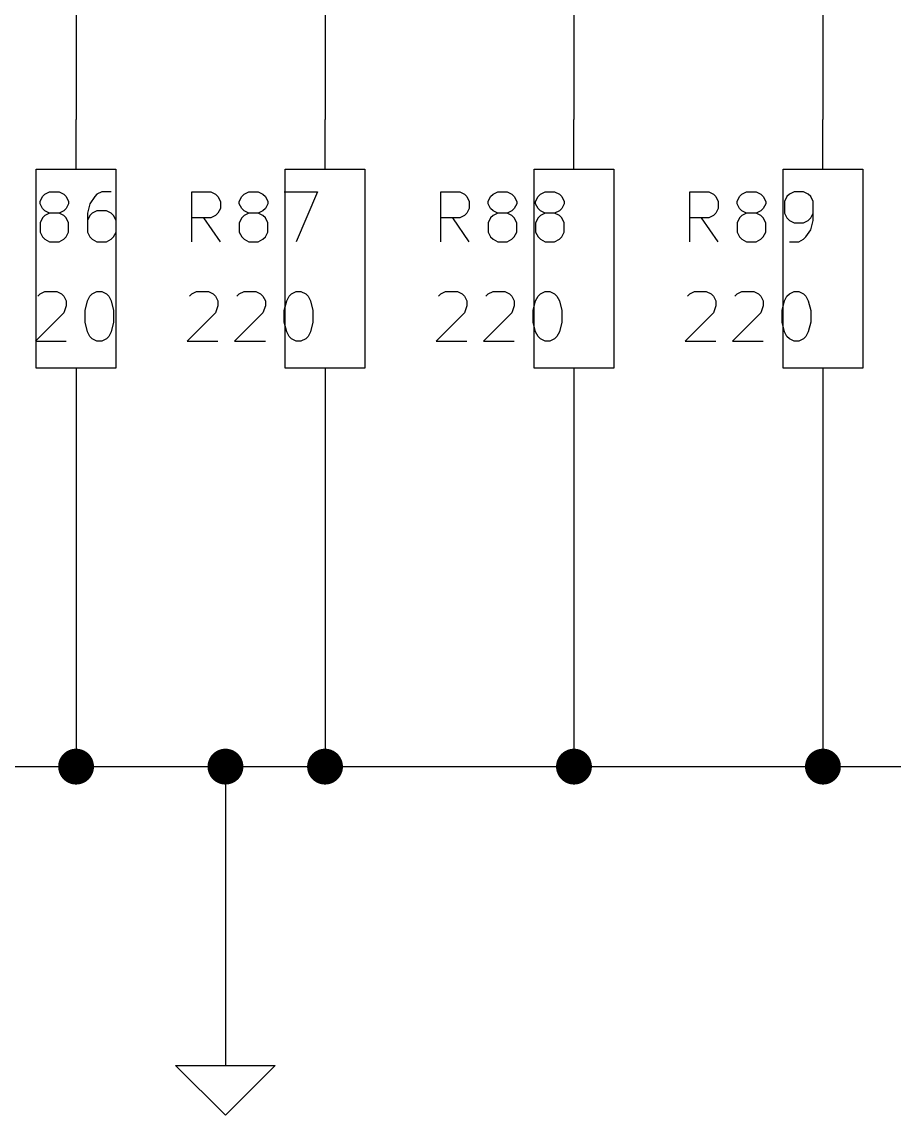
# Model space of a CAD drawing. Extents: x 0.4 to 16.1, y -11.3 to -0.4.
# Drawn here: x 9.996 to 10.871, y -8.45 to -7.352 of the extents above; entities that cross this region are included whole.
import ezdxf

# ---------------------------------------------------------------- set-up
doc = ezdxf.new("R2010")
doc.units = 0
doc.header["$MEASUREMENT"] = 0
for name, color, linetype in [('CYAN2', 4, 'CONTINUOUS'), ('GREEN3', 91, 'CONTINUOUS'), ('RED2', 1, 'CONTINUOUS')]:
    doc.layers.add(name, color=color, linetype=linetype)

msp = doc.modelspace()

# ---------------------------------------------------------------- linework, layer by layer
at = {"layer": 'CYAN2', "linetype": 'CONTINUOUS'}
for p, q in [((10.0139, -7.5323), (10.0163, -7.5276)), ((10.0139, -7.5323), (10.0163, -7.5276)), ((10.0163, -7.5276), (10.0187, -7.5252)), ((10.0163, -7.5276), (10.0187, -7.5252)), ((10.0187, -7.5252), (10.0234, -7.5228)), ((10.0187, -7.5252), (10.0234, -7.5228)), ((10.0234, -7.5228), (10.0329, -7.5228)), ((10.0234, -7.5228), (10.0329, -7.5228)), ((10.0329, -7.5228), (10.0377, -7.5252)), ((10.0329, -7.5228), (10.0377, -7.5252)), ((10.0377, -7.5252), (10.0401, -7.5276)), ((10.0377, -7.5252), (10.0401, -7.5276)), ((10.0401, -7.5276), (10.0425, -7.5323)), ((10.0401, -7.5276), (10.0425, -7.5323)), ((10.0687, -7.5276), (10.0639, -7.5347)), ((10.0687, -7.5276), (10.0639, -7.5347)), ((10.071, -7.5252), (10.0687, -7.5276)), ((10.071, -7.5252), (10.0687, -7.5276)), ((10.0758, -7.5228), (10.071, -7.5252)), ((10.0758, -7.5228), (10.071, -7.5252)), ((10.0853, -7.5228), (10.0758, -7.5228)), ((10.0853, -7.5228), (10.0758, -7.5228)), ((10.1663, -7.5728), (10.1663, -7.5228)), ((10.1663, -7.5228), (10.1853, -7.5228)), ((10.1663, -7.5728), (10.1663, -7.5228)), ((10.1663, -7.5228), (10.1853, -7.5228)), ((10.1853, -7.5228), (10.1901, -7.5252)), ((10.1853, -7.5228), (10.1901, -7.5252)), ((10.1901, -7.5252), (10.1925, -7.5276)), ((10.1901, -7.5252), (10.1925, -7.5276)), ((10.1925, -7.5276), (10.1949, -7.5323)), ((10.1925, -7.5276), (10.1949, -7.5323)), ((10.2139, -7.5323), (10.2163, -7.5276)), ((10.2139, -7.5323), (10.2163, -7.5276)), ((10.2163, -7.5276), (10.2187, -7.5252)), ((10.2163, -7.5276), (10.2187, -7.5252)), ((10.2187, -7.5252), (10.2234, -7.5228)), ((10.2187, -7.5252), (10.2234, -7.5228)), ((10.2234, -7.5228), (10.2329, -7.5228)), ((10.2234, -7.5228), (10.2329, -7.5228)), ((10.2329, -7.5228), (10.2377, -7.5252)), ((10.2329, -7.5228), (10.2377, -7.5252)), ((10.2377, -7.5252), (10.2401, -7.5276)), ((10.2377, -7.5252), (10.2401, -7.5276)), ((10.2401, -7.5276), (10.2425, -7.5323)), ((10.2401, -7.5276), (10.2425, -7.5323)), ((10.2591, -7.5228), (10.2925, -7.5228)), ((10.2591, -7.5228), (10.2925, -7.5228)), ((10.2925, -7.5228), (10.271, -7.5728)), ((10.2925, -7.5228), (10.271, -7.5728)), ((10.4163, -7.5728), (10.4163, -7.5228)), ((10.4163, -7.5228), (10.4353, -7.5228)), ((10.4163, -7.5728), (10.4163, -7.5228)), ((10.4163, -7.5228), (10.4353, -7.5228)), ((10.4353, -7.5228), (10.4401, -7.5252)), ((10.4353, -7.5228), (10.4401, -7.5252)), ((10.4401, -7.5252), (10.4425, -7.5276)), ((10.4401, -7.5252), (10.4425, -7.5276)), ((10.4425, -7.5276), (10.4449, -7.5323)), ((10.4425, -7.5276), (10.4449, -7.5323)), ((10.4639, -7.5323), (10.4663, -7.5276)), ((10.4639, -7.5323), (10.4663, -7.5276)), ((10.4663, -7.5276), (10.4687, -7.5252)), ((10.4663, -7.5276), (10.4687, -7.5252)), ((10.4687, -7.5252), (10.4734, -7.5228)), ((10.4687, -7.5252), (10.4734, -7.5228)), ((10.4734, -7.5228), (10.4829, -7.5228)), ((10.4734, -7.5228), (10.4829, -7.5228)), ((10.4829, -7.5228), (10.4877, -7.5252)), ((10.4829, -7.5228), (10.4877, -7.5252)), ((10.4877, -7.5252), (10.4901, -7.5276)), ((10.4877, -7.5252), (10.4901, -7.5276)), ((10.4901, -7.5276), (10.4925, -7.5323)), ((10.4901, -7.5276), (10.4925, -7.5323)), ((10.5115, -7.5323), (10.5139, -7.5276)), ((10.5115, -7.5323), (10.5139, -7.5276)), ((10.5139, -7.5276), (10.5163, -7.5252)), ((10.5139, -7.5276), (10.5163, -7.5252)), ((10.5163, -7.5252), (10.521, -7.5228)), ((10.5163, -7.5252), (10.521, -7.5228)), ((10.521, -7.5228), (10.5306, -7.5228)), ((10.521, -7.5228), (10.5306, -7.5228)), ((10.5306, -7.5228), (10.5353, -7.5252)), ((10.5306, -7.5228), (10.5353, -7.5252)), ((10.5353, -7.5252), (10.5377, -7.5276)), ((10.5353, -7.5252), (10.5377, -7.5276)), ((10.5377, -7.5276), (10.5401, -7.5323)), ((10.5377, -7.5276), (10.5401, -7.5323)), ((10.6663, -7.5728), (10.6663, -7.5228)), ((10.6663, -7.5228), (10.6853, -7.5228)), ((10.6663, -7.5728), (10.6663, -7.5228)), ((10.6663, -7.5228), (10.6853, -7.5228)), ((10.6853, -7.5228), (10.6901, -7.5252)), ((10.6853, -7.5228), (10.6901, -7.5252)), ((10.6901, -7.5252), (10.6925, -7.5276)), ((10.6901, -7.5252), (10.6925, -7.5276)), ((10.6925, -7.5276), (10.6949, -7.5323)), ((10.6925, -7.5276), (10.6949, -7.5323)), ((10.7139, -7.5323), (10.7163, -7.5276)), ((10.7139, -7.5323), (10.7163, -7.5276)), ((10.7163, -7.5276), (10.7187, -7.5252)), ((10.7163, -7.5276), (10.7187, -7.5252)), ((10.7187, -7.5252), (10.7234, -7.5228)), ((10.7187, -7.5252), (10.7234, -7.5228)), ((10.7234, -7.5228), (10.7329, -7.5228)), ((10.7234, -7.5228), (10.7329, -7.5228)), ((10.7329, -7.5228), (10.7377, -7.5252)), ((10.7329, -7.5228), (10.7377, -7.5252)), ((10.7377, -7.5252), (10.7401, -7.5276)), ((10.7377, -7.5252), (10.7401, -7.5276)), ((10.7401, -7.5276), (10.7425, -7.5323)), ((10.7401, -7.5276), (10.7425, -7.5323)), ((10.7639, -7.5276), (10.7615, -7.5323)), ((10.7639, -7.5276), (10.7615, -7.5323)), ((10.7663, -7.5252), (10.7639, -7.5276)), ((10.7663, -7.5252), (10.7639, -7.5276)), ((10.771, -7.5228), (10.7663, -7.5252)), ((10.771, -7.5228), (10.7663, -7.5252)), ((10.7806, -7.5228), (10.771, -7.5228)), ((10.7806, -7.5228), (10.771, -7.5228)), ((10.7853, -7.5252), (10.7806, -7.5228)), ((10.7853, -7.5252), (10.7806, -7.5228)), ((10.7877, -7.5276), (10.7853, -7.5252)), ((10.7877, -7.5276), (10.7853, -7.5252)), ((10.7901, -7.5323), (10.7877, -7.5276)), ((10.7901, -7.5323), (10.7877, -7.5276)), ((10.0139, -7.5347), (10.0139, -7.5323)), ((10.0139, -7.5347), (10.0139, -7.5323)), ((10.0163, -7.5395), (10.0139, -7.5347)), ((10.0163, -7.5395), (10.0139, -7.5347)), ((10.0187, -7.5418), (10.0163, -7.5395)), ((10.0187, -7.5418), (10.0163, -7.5395)), ((10.0234, -7.5442), (10.0187, -7.5418)), ((10.0234, -7.5442), (10.0187, -7.5418)), ((10.0377, -7.5418), (10.0329, -7.5442)), ((10.0377, -7.5418), (10.0329, -7.5442)), ((10.0401, -7.5395), (10.0377, -7.5418)), ((10.0401, -7.5395), (10.0377, -7.5418)), ((10.0425, -7.5347), (10.0401, -7.5395)), ((10.0425, -7.5347), (10.0401, -7.5395)), ((10.0425, -7.5323), (10.0425, -7.5347)), ((10.0425, -7.5323), (10.0425, -7.5347)), ((10.0639, -7.5347), (10.0615, -7.5442)), ((10.0639, -7.5347), (10.0615, -7.5442)), ((10.071, -7.5418), (10.0663, -7.5442)), ((10.071, -7.5418), (10.0663, -7.5442)), ((10.0806, -7.5418), (10.071, -7.5418)), ((10.0806, -7.5418), (10.071, -7.5418)), ((10.0853, -7.5442), (10.0806, -7.5418)), ((10.0853, -7.5442), (10.0806, -7.5418)), ((10.1949, -7.5395), (10.1925, -7.5442)), ((10.1949, -7.5395), (10.1925, -7.5442)), ((10.1949, -7.5323), (10.1949, -7.5395)), ((10.1949, -7.5323), (10.1949, -7.5395)), ((10.2139, -7.5347), (10.2139, -7.5323)), ((10.2139, -7.5347), (10.2139, -7.5323)), ((10.2163, -7.5395), (10.2139, -7.5347)), ((10.2163, -7.5395), (10.2139, -7.5347)), ((10.2187, -7.5418), (10.2163, -7.5395)), ((10.2187, -7.5418), (10.2163, -7.5395)), ((10.2234, -7.5442), (10.2187, -7.5418)), ((10.2234, -7.5442), (10.2187, -7.5418)), ((10.2377, -7.5418), (10.2329, -7.5442)), ((10.2377, -7.5418), (10.2329, -7.5442)), ((10.2401, -7.5395), (10.2377, -7.5418)), ((10.2401, -7.5395), (10.2377, -7.5418)), ((10.2425, -7.5347), (10.2401, -7.5395)), ((10.2425, -7.5347), (10.2401, -7.5395)), ((10.2425, -7.5323), (10.2425, -7.5347)), ((10.2425, -7.5323), (10.2425, -7.5347)), ((10.4449, -7.5395), (10.4425, -7.5442)), ((10.4449, -7.5395), (10.4425, -7.5442)), ((10.4449, -7.5323), (10.4449, -7.5395)), ((10.4449, -7.5323), (10.4449, -7.5395)), ((10.4639, -7.5347), (10.4639, -7.5323)), ((10.4639, -7.5347), (10.4639, -7.5323)), ((10.4663, -7.5395), (10.4639, -7.5347)), ((10.4663, -7.5395), (10.4639, -7.5347)), ((10.4687, -7.5418), (10.4663, -7.5395)), ((10.4687, -7.5418), (10.4663, -7.5395)), ((10.4734, -7.5442), (10.4687, -7.5418)), ((10.4734, -7.5442), (10.4687, -7.5418)), ((10.4877, -7.5418), (10.4829, -7.5442)), ((10.4877, -7.5418), (10.4829, -7.5442)), ((10.4901, -7.5395), (10.4877, -7.5418)), ((10.4901, -7.5395), (10.4877, -7.5418)), ((10.4925, -7.5347), (10.4901, -7.5395)), ((10.4925, -7.5347), (10.4901, -7.5395)), ((10.4925, -7.5323), (10.4925, -7.5347)), ((10.4925, -7.5323), (10.4925, -7.5347)), ((10.5115, -7.5347), (10.5115, -7.5323)), ((10.5115, -7.5347), (10.5115, -7.5323)), ((10.5139, -7.5395), (10.5115, -7.5347)), ((10.5139, -7.5395), (10.5115, -7.5347)), ((10.5163, -7.5418), (10.5139, -7.5395)), ((10.5163, -7.5418), (10.5139, -7.5395)), ((10.521, -7.5442), (10.5163, -7.5418)), ((10.521, -7.5442), (10.5163, -7.5418)), ((10.5353, -7.5418), (10.5306, -7.5442)), ((10.5353, -7.5418), (10.5306, -7.5442)), ((10.5377, -7.5395), (10.5353, -7.5418)), ((10.5377, -7.5395), (10.5353, -7.5418)), ((10.5401, -7.5347), (10.5377, -7.5395)), ((10.5401, -7.5347), (10.5377, -7.5395)), ((10.5401, -7.5323), (10.5401, -7.5347)), ((10.5401, -7.5323), (10.5401, -7.5347)), ((10.6949, -7.5395), (10.6925, -7.5442)), ((10.6949, -7.5395), (10.6925, -7.5442)), ((10.6949, -7.5323), (10.6949, -7.5395)), ((10.6949, -7.5323), (10.6949, -7.5395)), ((10.7139, -7.5347), (10.7139, -7.5323)), ((10.7139, -7.5347), (10.7139, -7.5323)), ((10.7163, -7.5395), (10.7139, -7.5347)), ((10.7163, -7.5395), (10.7139, -7.5347)), ((10.7187, -7.5418), (10.7163, -7.5395)), ((10.7187, -7.5418), (10.7163, -7.5395)), ((10.7234, -7.5442), (10.7187, -7.5418)), ((10.7234, -7.5442), (10.7187, -7.5418)), ((10.7377, -7.5418), (10.7329, -7.5442)), ((10.7377, -7.5418), (10.7329, -7.5442)), ((10.7401, -7.5395), (10.7377, -7.5418)), ((10.7401, -7.5395), (10.7377, -7.5418)), ((10.7425, -7.5347), (10.7401, -7.5395)), ((10.7425, -7.5347), (10.7401, -7.5395)), ((10.7425, -7.5323), (10.7425, -7.5347)), ((10.7425, -7.5323), (10.7425, -7.5347)), ((10.7615, -7.5323), (10.7615, -7.5442)), ((10.7615, -7.5323), (10.7615, -7.5442)), ((10.7901, -7.5514), (10.7901, -7.5323)), ((10.7901, -7.5514), (10.7901, -7.5323)), ((10.0163, -7.549), (10.0139, -7.5538)), ((10.0163, -7.549), (10.0139, -7.5538)), ((10.0139, -7.5538), (10.0139, -7.5633)), ((10.0139, -7.5538), (10.0139, -7.5633)), ((10.0187, -7.5466), (10.0163, -7.549)), ((10.0187, -7.5466), (10.0163, -7.549)), ((10.0234, -7.5442), (10.0187, -7.5466)), ((10.0234, -7.5442), (10.0187, -7.5466)), ((10.0329, -7.5442), (10.0234, -7.5442)), ((10.0329, -7.5442), (10.0234, -7.5442)), ((10.0377, -7.5466), (10.0329, -7.5442)), ((10.0377, -7.5466), (10.0329, -7.5442)), ((10.0401, -7.549), (10.0377, -7.5466)), ((10.0401, -7.549), (10.0377, -7.5466)), ((10.0425, -7.5538), (10.0401, -7.549)), ((10.0425, -7.5538), (10.0401, -7.549)), ((10.0425, -7.5633), (10.0425, -7.5538)), ((10.0425, -7.5633), (10.0425, -7.5538)), ((10.0615, -7.5442), (10.0615, -7.5633)), ((10.0615, -7.5442), (10.0615, -7.5633)), ((10.0639, -7.5466), (10.0615, -7.5514)), ((10.0639, -7.5466), (10.0615, -7.5514)), ((10.0663, -7.5442), (10.0639, -7.5466)), ((10.0663, -7.5442), (10.0639, -7.5466)), ((10.0877, -7.5466), (10.0853, -7.5442)), ((10.0877, -7.5466), (10.0853, -7.5442)), ((10.0901, -7.5514), (10.0877, -7.5466)), ((10.0901, -7.5514), (10.0877, -7.5466)), ((10.0901, -7.5633), (10.0901, -7.5514)), ((10.0901, -7.5633), (10.0901, -7.5514)), ((10.1853, -7.549), (10.1663, -7.549)), ((10.1853, -7.549), (10.1663, -7.549)), ((10.1949, -7.5728), (10.1782, -7.549)), ((10.1949, -7.5728), (10.1782, -7.549)), ((10.1901, -7.5466), (10.1853, -7.549)), ((10.1901, -7.5466), (10.1853, -7.549)), ((10.1925, -7.5442), (10.1901, -7.5466)), ((10.1925, -7.5442), (10.1901, -7.5466)), ((10.2163, -7.549), (10.2139, -7.5538)), ((10.2163, -7.549), (10.2139, -7.5538)), ((10.2139, -7.5538), (10.2139, -7.5633)), ((10.2139, -7.5538), (10.2139, -7.5633)), ((10.2187, -7.5466), (10.2163, -7.549)), ((10.2187, -7.5466), (10.2163, -7.549)), ((10.2234, -7.5442), (10.2187, -7.5466)), ((10.2234, -7.5442), (10.2187, -7.5466)), ((10.2329, -7.5442), (10.2234, -7.5442)), ((10.2329, -7.5442), (10.2234, -7.5442)), ((10.2377, -7.5466), (10.2329, -7.5442)), ((10.2377, -7.5466), (10.2329, -7.5442)), ((10.2401, -7.549), (10.2377, -7.5466)), ((10.2401, -7.549), (10.2377, -7.5466)), ((10.2425, -7.5538), (10.2401, -7.549)), ((10.2425, -7.5538), (10.2401, -7.549)), ((10.2425, -7.5633), (10.2425, -7.5538)), ((10.2425, -7.5633), (10.2425, -7.5538)), ((10.4353, -7.549), (10.4163, -7.549)), ((10.4353, -7.549), (10.4163, -7.549)), ((10.4449, -7.5728), (10.4282, -7.549)), ((10.4449, -7.5728), (10.4282, -7.549)), ((10.4401, -7.5466), (10.4353, -7.549)), ((10.4401, -7.5466), (10.4353, -7.549)), ((10.4425, -7.5442), (10.4401, -7.5466)), ((10.4425, -7.5442), (10.4401, -7.5466)), ((10.4663, -7.549), (10.4639, -7.5538)), ((10.4663, -7.549), (10.4639, -7.5538)), ((10.4639, -7.5538), (10.4639, -7.5633)), ((10.4639, -7.5538), (10.4639, -7.5633)), ((10.4687, -7.5466), (10.4663, -7.549)), ((10.4687, -7.5466), (10.4663, -7.549)), ((10.4734, -7.5442), (10.4687, -7.5466)), ((10.4734, -7.5442), (10.4687, -7.5466)), ((10.4829, -7.5442), (10.4734, -7.5442)), ((10.4829, -7.5442), (10.4734, -7.5442)), ((10.4877, -7.5466), (10.4829, -7.5442)), ((10.4877, -7.5466), (10.4829, -7.5442)), ((10.4901, -7.549), (10.4877, -7.5466)), ((10.4901, -7.549), (10.4877, -7.5466)), ((10.4925, -7.5538), (10.4901, -7.549)), ((10.4925, -7.5538), (10.4901, -7.549)), ((10.4925, -7.5633), (10.4925, -7.5538)), ((10.4925, -7.5633), (10.4925, -7.5538)), ((10.5139, -7.549), (10.5115, -7.5538)), ((10.5139, -7.549), (10.5115, -7.5538)), ((10.5115, -7.5538), (10.5115, -7.5633)), ((10.5115, -7.5538), (10.5115, -7.5633)), ((10.5163, -7.5466), (10.5139, -7.549)), ((10.5163, -7.5466), (10.5139, -7.549)), ((10.521, -7.5442), (10.5163, -7.5466)), ((10.521, -7.5442), (10.5163, -7.5466)), ((10.5306, -7.5442), (10.521, -7.5442)), ((10.5306, -7.5442), (10.521, -7.5442)), ((10.5353, -7.5466), (10.5306, -7.5442)), ((10.5353, -7.5466), (10.5306, -7.5442)), ((10.5377, -7.549), (10.5353, -7.5466)), ((10.5377, -7.549), (10.5353, -7.5466)), ((10.5401, -7.5538), (10.5377, -7.549)), ((10.5401, -7.5538), (10.5377, -7.549)), ((10.5401, -7.5633), (10.5401, -7.5538)), ((10.5401, -7.5633), (10.5401, -7.5538)), ((10.6853, -7.549), (10.6663, -7.549)), ((10.6853, -7.549), (10.6663, -7.549)), ((10.6949, -7.5728), (10.6782, -7.549)), ((10.6949, -7.5728), (10.6782, -7.549)), ((10.6901, -7.5466), (10.6853, -7.549)), ((10.6901, -7.5466), (10.6853, -7.549)), ((10.6925, -7.5442), (10.6901, -7.5466)), ((10.6925, -7.5442), (10.6901, -7.5466)), ((10.7163, -7.549), (10.7139, -7.5538)), ((10.7163, -7.549), (10.7139, -7.5538)), ((10.7139, -7.5538), (10.7139, -7.5633)), ((10.7139, -7.5538), (10.7139, -7.5633)), ((10.7187, -7.5466), (10.7163, -7.549)), ((10.7187, -7.5466), (10.7163, -7.549)), ((10.7234, -7.5442), (10.7187, -7.5466)), ((10.7234, -7.5442), (10.7187, -7.5466)), ((10.7329, -7.5442), (10.7234, -7.5442)), ((10.7329, -7.5442), (10.7234, -7.5442)), ((10.7377, -7.5466), (10.7329, -7.5442)), ((10.7377, -7.5466), (10.7329, -7.5442)), ((10.7401, -7.549), (10.7377, -7.5466)), ((10.7401, -7.549), (10.7377, -7.5466)), ((10.7425, -7.5538), (10.7401, -7.549)), ((10.7425, -7.5538), (10.7401, -7.549)), ((10.7425, -7.5633), (10.7425, -7.5538)), ((10.7425, -7.5633), (10.7425, -7.5538)), ((10.7615, -7.5442), (10.7639, -7.549)), ((10.7615, -7.5442), (10.7639, -7.549)), ((10.7639, -7.549), (10.7663, -7.5514)), ((10.7639, -7.549), (10.7663, -7.5514)), ((10.7663, -7.5514), (10.771, -7.5538)), ((10.7663, -7.5514), (10.771, -7.5538)), ((10.771, -7.5538), (10.7806, -7.5538)), ((10.771, -7.5538), (10.7806, -7.5538)), ((10.7806, -7.5538), (10.7853, -7.5514)), ((10.7806, -7.5538), (10.7853, -7.5514)), ((10.7853, -7.5514), (10.7877, -7.549)), ((10.7853, -7.5514), (10.7877, -7.549)), ((10.7877, -7.549), (10.7901, -7.5442)), ((10.7877, -7.549), (10.7901, -7.5442)), ((10.7877, -7.5609), (10.7901, -7.5514)), ((10.7877, -7.5609), (10.7901, -7.5514)), ((10.0139, -7.5633), (10.0163, -7.568)), ((10.0139, -7.5633), (10.0163, -7.568)), ((10.0401, -7.568), (10.0425, -7.5633)), ((10.0401, -7.568), (10.0425, -7.5633)), ((10.0615, -7.5633), (10.0639, -7.568)), ((10.0615, -7.5633), (10.0639, -7.568)), ((10.0877, -7.568), (10.0901, -7.5633)), ((10.0877, -7.568), (10.0901, -7.5633)), ((10.2139, -7.5633), (10.2163, -7.568)), ((10.2139, -7.5633), (10.2163, -7.568)), ((10.2401, -7.568), (10.2425, -7.5633)), ((10.2401, -7.568), (10.2425, -7.5633)), ((10.4639, -7.5633), (10.4663, -7.568)), ((10.4639, -7.5633), (10.4663, -7.568)), ((10.4901, -7.568), (10.4925, -7.5633)), ((10.4901, -7.568), (10.4925, -7.5633)), ((10.5115, -7.5633), (10.5139, -7.568)), ((10.5115, -7.5633), (10.5139, -7.568)), ((10.5377, -7.568), (10.5401, -7.5633)), ((10.5377, -7.568), (10.5401, -7.5633)), ((10.7139, -7.5633), (10.7163, -7.568)), ((10.7139, -7.5633), (10.7163, -7.568)), ((10.7401, -7.568), (10.7425, -7.5633)), ((10.7401, -7.568), (10.7425, -7.5633)), ((10.7829, -7.568), (10.7877, -7.5609)), ((10.7829, -7.568), (10.7877, -7.5609)), ((10.0163, -7.568), (10.0187, -7.5704)), ((10.0163, -7.568), (10.0187, -7.5704)), ((10.0187, -7.5704), (10.0234, -7.5728)), ((10.0187, -7.5704), (10.0234, -7.5728)), ((10.0234, -7.5728), (10.0329, -7.5728)), ((10.0234, -7.5728), (10.0329, -7.5728)), ((10.0329, -7.5728), (10.0377, -7.5704)), ((10.0329, -7.5728), (10.0377, -7.5704)), ((10.0377, -7.5704), (10.0401, -7.568)), ((10.0377, -7.5704), (10.0401, -7.568)), ((10.0639, -7.568), (10.0663, -7.5704)), ((10.0639, -7.568), (10.0663, -7.5704)), ((10.0663, -7.5704), (10.071, -7.5728)), ((10.0663, -7.5704), (10.071, -7.5728)), ((10.071, -7.5728), (10.0806, -7.5728)), ((10.071, -7.5728), (10.0806, -7.5728)), ((10.0806, -7.5728), (10.0853, -7.5704)), ((10.0806, -7.5728), (10.0853, -7.5704)), ((10.0853, -7.5704), (10.0877, -7.568)), ((10.0853, -7.5704), (10.0877, -7.568)), ((10.2163, -7.568), (10.2187, -7.5704)), ((10.2163, -7.568), (10.2187, -7.5704)), ((10.2187, -7.5704), (10.2234, -7.5728)), ((10.2187, -7.5704), (10.2234, -7.5728)), ((10.2234, -7.5728), (10.2329, -7.5728)), ((10.2234, -7.5728), (10.2329, -7.5728)), ((10.2329, -7.5728), (10.2377, -7.5704)), ((10.2329, -7.5728), (10.2377, -7.5704)), ((10.2377, -7.5704), (10.2401, -7.568)), ((10.2377, -7.5704), (10.2401, -7.568)), ((10.4663, -7.568), (10.4687, -7.5704)), ((10.4663, -7.568), (10.4687, -7.5704)), ((10.4687, -7.5704), (10.4734, -7.5728)), ((10.4687, -7.5704), (10.4734, -7.5728)), ((10.4734, -7.5728), (10.4829, -7.5728)), ((10.4734, -7.5728), (10.4829, -7.5728)), ((10.4829, -7.5728), (10.4877, -7.5704)), ((10.4829, -7.5728), (10.4877, -7.5704)), ((10.4877, -7.5704), (10.4901, -7.568)), ((10.4877, -7.5704), (10.4901, -7.568)), ((10.5139, -7.568), (10.5163, -7.5704)), ((10.5139, -7.568), (10.5163, -7.5704)), ((10.5163, -7.5704), (10.521, -7.5728)), ((10.5163, -7.5704), (10.521, -7.5728)), ((10.521, -7.5728), (10.5306, -7.5728)), ((10.521, -7.5728), (10.5306, -7.5728)), ((10.5306, -7.5728), (10.5353, -7.5704)), ((10.5306, -7.5728), (10.5353, -7.5704)), ((10.5353, -7.5704), (10.5377, -7.568)), ((10.5353, -7.5704), (10.5377, -7.568)), ((10.7163, -7.568), (10.7187, -7.5704)), ((10.7163, -7.568), (10.7187, -7.5704)), ((10.7187, -7.5704), (10.7234, -7.5728)), ((10.7187, -7.5704), (10.7234, -7.5728)), ((10.7234, -7.5728), (10.7329, -7.5728)), ((10.7234, -7.5728), (10.7329, -7.5728)), ((10.7329, -7.5728), (10.7377, -7.5704)), ((10.7329, -7.5728), (10.7377, -7.5704)), ((10.7377, -7.5704), (10.7401, -7.568)), ((10.7377, -7.5704), (10.7401, -7.568)), ((10.7663, -7.5728), (10.7758, -7.5728)), ((10.7663, -7.5728), (10.7758, -7.5728)), ((10.7758, -7.5728), (10.7806, -7.5704)), ((10.7758, -7.5728), (10.7806, -7.5704)), ((10.7806, -7.5704), (10.7829, -7.568)), ((10.7806, -7.5704), (10.7829, -7.568)), ((10.0115, -7.6276), (10.0139, -7.6252)), ((10.0115, -7.6276), (10.0139, -7.6252)), ((10.0139, -7.6252), (10.0187, -7.6228)), ((10.0139, -7.6252), (10.0187, -7.6228)), ((10.0187, -7.6228), (10.0306, -7.6228)), ((10.0187, -7.6228), (10.0306, -7.6228)), ((10.0306, -7.6228), (10.0353, -7.6252)), ((10.0306, -7.6228), (10.0353, -7.6252)), ((10.0353, -7.6252), (10.0377, -7.6276)), ((10.0353, -7.6252), (10.0377, -7.6276)), ((10.0377, -7.6276), (10.0401, -7.6323)), ((10.0377, -7.6276), (10.0401, -7.6323)), ((10.0615, -7.6323), (10.0639, -7.6276)), ((10.0615, -7.6323), (10.0639, -7.6276)), ((10.0639, -7.6276), (10.0663, -7.6252)), ((10.0639, -7.6276), (10.0663, -7.6252)), ((10.0663, -7.6252), (10.071, -7.6228)), ((10.0663, -7.6252), (10.071, -7.6228)), ((10.071, -7.6228), (10.0758, -7.6228)), ((10.071, -7.6228), (10.0758, -7.6228)), ((10.0758, -7.6228), (10.0806, -7.6252)), ((10.0758, -7.6228), (10.0806, -7.6252)), ((10.0806, -7.6252), (10.0829, -7.6276)), ((10.0806, -7.6252), (10.0829, -7.6276)), ((10.0829, -7.6276), (10.0853, -7.6323)), ((10.0829, -7.6276), (10.0853, -7.6323)), ((10.1639, -7.6276), (10.1663, -7.6252)), ((10.1639, -7.6276), (10.1663, -7.6252)), ((10.1663, -7.6252), (10.171, -7.6228)), ((10.1663, -7.6252), (10.171, -7.6228)), ((10.171, -7.6228), (10.1829, -7.6228)), ((10.171, -7.6228), (10.1829, -7.6228)), ((10.1829, -7.6228), (10.1877, -7.6252)), ((10.1829, -7.6228), (10.1877, -7.6252)), ((10.1877, -7.6252), (10.1901, -7.6276)), ((10.1877, -7.6252), (10.1901, -7.6276)), ((10.1901, -7.6276), (10.1925, -7.6323)), ((10.1901, -7.6276), (10.1925, -7.6323)), ((10.2115, -7.6276), (10.2139, -7.6252)), ((10.2115, -7.6276), (10.2139, -7.6252)), ((10.2139, -7.6252), (10.2187, -7.6228)), ((10.2139, -7.6252), (10.2187, -7.6228)), ((10.2187, -7.6228), (10.2306, -7.6228)), ((10.2187, -7.6228), (10.2306, -7.6228)), ((10.2306, -7.6228), (10.2353, -7.6252)), ((10.2306, -7.6228), (10.2353, -7.6252)), ((10.2353, -7.6252), (10.2377, -7.6276)), ((10.2353, -7.6252), (10.2377, -7.6276)), ((10.2377, -7.6276), (10.2401, -7.6323)), ((10.2377, -7.6276), (10.2401, -7.6323)), ((10.2615, -7.6323), (10.2639, -7.6276)), ((10.2615, -7.6323), (10.2639, -7.6276)), ((10.2639, -7.6276), (10.2663, -7.6252)), ((10.2639, -7.6276), (10.2663, -7.6252)), ((10.2663, -7.6252), (10.271, -7.6228)), ((10.2663, -7.6252), (10.271, -7.6228)), ((10.271, -7.6228), (10.2758, -7.6228)), ((10.271, -7.6228), (10.2758, -7.6228)), ((10.2758, -7.6228), (10.2806, -7.6252)), ((10.2758, -7.6228), (10.2806, -7.6252)), ((10.2806, -7.6252), (10.2829, -7.6276)), ((10.2806, -7.6252), (10.2829, -7.6276)), ((10.2829, -7.6276), (10.2853, -7.6323)), ((10.2829, -7.6276), (10.2853, -7.6323)), ((10.4139, -7.6276), (10.4163, -7.6252)), ((10.4139, -7.6276), (10.4163, -7.6252)), ((10.4163, -7.6252), (10.421, -7.6228)), ((10.4163, -7.6252), (10.421, -7.6228)), ((10.421, -7.6228), (10.4329, -7.6228)), ((10.421, -7.6228), (10.4329, -7.6228)), ((10.4329, -7.6228), (10.4377, -7.6252)), ((10.4329, -7.6228), (10.4377, -7.6252)), ((10.4377, -7.6252), (10.4401, -7.6276)), ((10.4377, -7.6252), (10.4401, -7.6276)), ((10.4401, -7.6276), (10.4425, -7.6323)), ((10.4401, -7.6276), (10.4425, -7.6323)), ((10.4615, -7.6276), (10.4639, -7.6252)), ((10.4615, -7.6276), (10.4639, -7.6252)), ((10.4639, -7.6252), (10.4687, -7.6228)), ((10.4639, -7.6252), (10.4687, -7.6228)), ((10.4687, -7.6228), (10.4806, -7.6228)), ((10.4687, -7.6228), (10.4806, -7.6228)), ((10.4806, -7.6228), (10.4853, -7.6252)), ((10.4806, -7.6228), (10.4853, -7.6252)), ((10.4853, -7.6252), (10.4877, -7.6276)), ((10.4853, -7.6252), (10.4877, -7.6276)), ((10.4877, -7.6276), (10.4901, -7.6323)), ((10.4877, -7.6276), (10.4901, -7.6323)), ((10.5115, -7.6323), (10.5139, -7.6276)), ((10.5115, -7.6323), (10.5139, -7.6276)), ((10.5139, -7.6276), (10.5163, -7.6252)), ((10.5139, -7.6276), (10.5163, -7.6252)), ((10.5163, -7.6252), (10.521, -7.6228)), ((10.5163, -7.6252), (10.521, -7.6228)), ((10.521, -7.6228), (10.5258, -7.6228)), ((10.521, -7.6228), (10.5258, -7.6228)), ((10.5258, -7.6228), (10.5306, -7.6252)), ((10.5258, -7.6228), (10.5306, -7.6252)), ((10.5306, -7.6252), (10.5329, -7.6276)), ((10.5306, -7.6252), (10.5329, -7.6276)), ((10.5329, -7.6276), (10.5353, -7.6323)), ((10.5329, -7.6276), (10.5353, -7.6323)), ((10.6639, -7.6276), (10.6663, -7.6252)), ((10.6639, -7.6276), (10.6663, -7.6252)), ((10.6663, -7.6252), (10.671, -7.6228)), ((10.6663, -7.6252), (10.671, -7.6228)), ((10.671, -7.6228), (10.6829, -7.6228)), ((10.671, -7.6228), (10.6829, -7.6228)), ((10.6829, -7.6228), (10.6877, -7.6252)), ((10.6829, -7.6228), (10.6877, -7.6252)), ((10.6877, -7.6252), (10.6901, -7.6276)), ((10.6877, -7.6252), (10.6901, -7.6276)), ((10.6901, -7.6276), (10.6925, -7.6323)), ((10.6901, -7.6276), (10.6925, -7.6323)), ((10.7115, -7.6276), (10.7139, -7.6252)), ((10.7115, -7.6276), (10.7139, -7.6252)), ((10.7139, -7.6252), (10.7187, -7.6228)), ((10.7139, -7.6252), (10.7187, -7.6228)), ((10.7187, -7.6228), (10.7306, -7.6228)), ((10.7187, -7.6228), (10.7306, -7.6228)), ((10.7306, -7.6228), (10.7353, -7.6252)), ((10.7306, -7.6228), (10.7353, -7.6252)), ((10.7353, -7.6252), (10.7377, -7.6276)), ((10.7353, -7.6252), (10.7377, -7.6276)), ((10.7377, -7.6276), (10.7401, -7.6323)), ((10.7377, -7.6276), (10.7401, -7.6323)), ((10.7615, -7.6323), (10.7639, -7.6276)), ((10.7615, -7.6323), (10.7639, -7.6276)), ((10.7639, -7.6276), (10.7663, -7.6252)), ((10.7639, -7.6276), (10.7663, -7.6252)), ((10.7663, -7.6252), (10.771, -7.6228)), ((10.7663, -7.6252), (10.771, -7.6228)), ((10.771, -7.6228), (10.7758, -7.6228)), ((10.771, -7.6228), (10.7758, -7.6228)), ((10.7758, -7.6228), (10.7806, -7.6252)), ((10.7758, -7.6228), (10.7806, -7.6252)), ((10.7806, -7.6252), (10.7829, -7.6276)), ((10.7806, -7.6252), (10.7829, -7.6276)), ((10.7829, -7.6276), (10.7853, -7.6323)), ((10.7829, -7.6276), (10.7853, -7.6323)), ((10.0401, -7.6371), (10.0377, -7.6442)), ((10.0401, -7.6371), (10.0377, -7.6442)), ((10.0401, -7.6323), (10.0401, -7.6371)), ((10.0401, -7.6323), (10.0401, -7.6371)), ((10.0591, -7.6418), (10.0615, -7.6323)), ((10.0591, -7.6418), (10.0615, -7.6323)), ((10.0853, -7.6323), (10.0877, -7.6418)), ((10.0853, -7.6323), (10.0877, -7.6418)), ((10.1925, -7.6371), (10.1901, -7.6442)), ((10.1925, -7.6371), (10.1901, -7.6442)), ((10.1925, -7.6323), (10.1925, -7.6371)), ((10.1925, -7.6323), (10.1925, -7.6371)), ((10.2401, -7.6371), (10.2377, -7.6442)), ((10.2401, -7.6371), (10.2377, -7.6442)), ((10.2401, -7.6323), (10.2401, -7.6371)), ((10.2401, -7.6323), (10.2401, -7.6371)), ((10.2591, -7.6418), (10.2615, -7.6323)), ((10.2591, -7.6418), (10.2615, -7.6323)), ((10.2853, -7.6323), (10.2877, -7.6418)), ((10.2853, -7.6323), (10.2877, -7.6418)), ((10.4425, -7.6371), (10.4401, -7.6442)), ((10.4425, -7.6371), (10.4401, -7.6442)), ((10.4425, -7.6323), (10.4425, -7.6371)), ((10.4425, -7.6323), (10.4425, -7.6371)), ((10.4901, -7.6371), (10.4877, -7.6442)), ((10.4901, -7.6371), (10.4877, -7.6442)), ((10.4901, -7.6323), (10.4901, -7.6371)), ((10.4901, -7.6323), (10.4901, -7.6371)), ((10.5091, -7.6418), (10.5115, -7.6323)), ((10.5091, -7.6418), (10.5115, -7.6323)), ((10.5353, -7.6323), (10.5377, -7.6418)), ((10.5353, -7.6323), (10.5377, -7.6418)), ((10.6925, -7.6371), (10.6901, -7.6442)), ((10.6925, -7.6371), (10.6901, -7.6442)), ((10.6925, -7.6323), (10.6925, -7.6371)), ((10.6925, -7.6323), (10.6925, -7.6371)), ((10.7401, -7.6371), (10.7377, -7.6442)), ((10.7401, -7.6371), (10.7377, -7.6442)), ((10.7401, -7.6323), (10.7401, -7.6371)), ((10.7401, -7.6323), (10.7401, -7.6371)), ((10.7591, -7.6418), (10.7615, -7.6323)), ((10.7591, -7.6418), (10.7615, -7.6323)), ((10.7853, -7.6323), (10.7877, -7.6418)), ((10.7853, -7.6323), (10.7877, -7.6418)), ((10.0377, -7.6442), (10.0091, -7.6728)), ((10.0377, -7.6442), (10.0091, -7.6728)), ((10.0591, -7.6538), (10.0591, -7.6418)), ((10.0591, -7.6538), (10.0591, -7.6418)), ((10.0877, -7.6418), (10.0877, -7.6538)), ((10.0877, -7.6418), (10.0877, -7.6538)), ((10.1901, -7.6442), (10.1615, -7.6728)), ((10.1901, -7.6442), (10.1615, -7.6728)), ((10.2377, -7.6442), (10.2091, -7.6728)), ((10.2377, -7.6442), (10.2091, -7.6728)), ((10.2591, -7.6538), (10.2591, -7.6418)), ((10.2591, -7.6538), (10.2591, -7.6418)), ((10.2877, -7.6418), (10.2877, -7.6538)), ((10.2877, -7.6418), (10.2877, -7.6538)), ((10.4401, -7.6442), (10.4115, -7.6728)), ((10.4401, -7.6442), (10.4115, -7.6728)), ((10.4877, -7.6442), (10.4591, -7.6728)), ((10.4877, -7.6442), (10.4591, -7.6728)), ((10.5091, -7.6538), (10.5091, -7.6418)), ((10.5091, -7.6538), (10.5091, -7.6418)), ((10.5377, -7.6418), (10.5377, -7.6538)), ((10.5377, -7.6418), (10.5377, -7.6538)), ((10.6901, -7.6442), (10.6615, -7.6728)), ((10.6901, -7.6442), (10.6615, -7.6728)), ((10.7377, -7.6442), (10.7091, -7.6728)), ((10.7377, -7.6442), (10.7091, -7.6728)), ((10.7591, -7.6538), (10.7591, -7.6418)), ((10.7591, -7.6538), (10.7591, -7.6418)), ((10.7877, -7.6418), (10.7877, -7.6538)), ((10.7877, -7.6418), (10.7877, -7.6538)), ((10.0615, -7.6633), (10.0591, -7.6538)), ((10.0615, -7.6633), (10.0591, -7.6538)), ((10.0639, -7.668), (10.0615, -7.6633)), ((10.0639, -7.668), (10.0615, -7.6633)), ((10.0853, -7.6633), (10.0829, -7.668)), ((10.0853, -7.6633), (10.0829, -7.668)), ((10.0877, -7.6538), (10.0853, -7.6633)), ((10.0877, -7.6538), (10.0853, -7.6633)), ((10.2615, -7.6633), (10.2591, -7.6538)), ((10.2615, -7.6633), (10.2591, -7.6538)), ((10.2639, -7.668), (10.2615, -7.6633)), ((10.2639, -7.668), (10.2615, -7.6633)), ((10.2853, -7.6633), (10.2829, -7.668)), ((10.2853, -7.6633), (10.2829, -7.668)), ((10.2877, -7.6538), (10.2853, -7.6633)), ((10.2877, -7.6538), (10.2853, -7.6633)), ((10.5115, -7.6633), (10.5091, -7.6538)), ((10.5115, -7.6633), (10.5091, -7.6538)), ((10.5139, -7.668), (10.5115, -7.6633)), ((10.5139, -7.668), (10.5115, -7.6633)), ((10.5353, -7.6633), (10.5329, -7.668)), ((10.5353, -7.6633), (10.5329, -7.668)), ((10.5377, -7.6538), (10.5353, -7.6633)), ((10.5377, -7.6538), (10.5353, -7.6633)), ((10.7615, -7.6633), (10.7591, -7.6538)), ((10.7615, -7.6633), (10.7591, -7.6538)), ((10.7639, -7.668), (10.7615, -7.6633)), ((10.7639, -7.668), (10.7615, -7.6633)), ((10.7853, -7.6633), (10.7829, -7.668)), ((10.7853, -7.6633), (10.7829, -7.668)), ((10.7877, -7.6538), (10.7853, -7.6633)), ((10.7877, -7.6538), (10.7853, -7.6633)), ((10.0091, -7.6728), (10.0401, -7.6728)), ((10.0091, -7.6728), (10.0401, -7.6728)), ((10.0663, -7.6704), (10.0639, -7.668)), ((10.0663, -7.6704), (10.0639, -7.668)), ((10.071, -7.6728), (10.0663, -7.6704)), ((10.071, -7.6728), (10.0663, -7.6704)), ((10.0758, -7.6728), (10.071, -7.6728)), ((10.0758, -7.6728), (10.071, -7.6728)), ((10.0806, -7.6704), (10.0758, -7.6728)), ((10.0806, -7.6704), (10.0758, -7.6728)), ((10.0829, -7.668), (10.0806, -7.6704)), ((10.0829, -7.668), (10.0806, -7.6704)), ((10.1615, -7.6728), (10.1925, -7.6728)), ((10.1615, -7.6728), (10.1925, -7.6728)), ((10.2091, -7.6728), (10.2401, -7.6728)), ((10.2091, -7.6728), (10.2401, -7.6728)), ((10.2663, -7.6704), (10.2639, -7.668)), ((10.2663, -7.6704), (10.2639, -7.668)), ((10.271, -7.6728), (10.2663, -7.6704)), ((10.271, -7.6728), (10.2663, -7.6704)), ((10.2758, -7.6728), (10.271, -7.6728)), ((10.2758, -7.6728), (10.271, -7.6728)), ((10.2806, -7.6704), (10.2758, -7.6728)), ((10.2806, -7.6704), (10.2758, -7.6728)), ((10.2829, -7.668), (10.2806, -7.6704)), ((10.2829, -7.668), (10.2806, -7.6704)), ((10.4115, -7.6728), (10.4425, -7.6728)), ((10.4115, -7.6728), (10.4425, -7.6728)), ((10.4591, -7.6728), (10.4901, -7.6728)), ((10.4591, -7.6728), (10.4901, -7.6728)), ((10.5163, -7.6704), (10.5139, -7.668)), ((10.5163, -7.6704), (10.5139, -7.668)), ((10.521, -7.6728), (10.5163, -7.6704)), ((10.521, -7.6728), (10.5163, -7.6704)), ((10.5258, -7.6728), (10.521, -7.6728)), ((10.5258, -7.6728), (10.521, -7.6728)), ((10.5306, -7.6704), (10.5258, -7.6728)), ((10.5306, -7.6704), (10.5258, -7.6728)), ((10.5329, -7.668), (10.5306, -7.6704)), ((10.5329, -7.668), (10.5306, -7.6704)), ((10.6615, -7.6728), (10.6925, -7.6728)), ((10.6615, -7.6728), (10.6925, -7.6728)), ((10.7091, -7.6728), (10.7401, -7.6728)), ((10.7091, -7.6728), (10.7401, -7.6728)), ((10.7663, -7.6704), (10.7639, -7.668)), ((10.7663, -7.6704), (10.7639, -7.668)), ((10.771, -7.6728), (10.7663, -7.6704)), ((10.771, -7.6728), (10.7663, -7.6704)), ((10.7758, -7.6728), (10.771, -7.6728)), ((10.7758, -7.6728), (10.771, -7.6728)), ((10.7806, -7.6704), (10.7758, -7.6728)), ((10.7806, -7.6704), (10.7758, -7.6728)), ((10.7829, -7.668), (10.7806, -7.6704)), ((10.7829, -7.668), (10.7806, -7.6704))]:
    msp.add_line(p, q, dxfattribs=at)
at = {"layer": 'GREEN3', "linetype": 'CONTINUOUS'}
for p, q in [((10.05, -7.3), (10.05, -7.45)), ((10.3, -7.3), (10.3, -7.45)), ((10.55, -7.3), (10.55, -7.45)), ((10.8, -7.3), (10.8, -7.45)), ((10.05, -7.75), (10.05, -8.1)), ((10.3, -7.75), (10.3, -8.1)), ((10.55, -7.75), (10.55, -8.1)), ((10.8, -7.75), (10.8, -8.1)), ((9.8, -8.1), (10.05, -8.1)), ((10.05, -8.1), (10.2, -8.1)), ((10.2, -8.1), (10.2, -8.35)), ((10.2, -8.1), (10.3, -8.1)), ((10.3, -8.1), (10.55, -8.1)), ((10.55, -8.1), (10.8, -8.1)), ((10.8, -8.1), (11.05, -8.1))]:
    msp.add_line(p, q, dxfattribs=at)
at = {"layer": 'GREEN3', "const_width": 0.018}
for points in [[(10.041, -8.1, 1), (10.059, -8.1, 1)], [(10.191, -8.1, 1), (10.209, -8.1, 1)], [(10.291, -8.1, 1), (10.309, -8.1, 1)], [(10.541, -8.1, 1), (10.559, -8.1, 1)], [(10.791, -8.1, 1), (10.809, -8.1, 1)]]:
    msp.add_lwpolyline(points, format="xyb", close=True, dxfattribs=at)
at = {"layer": 'RED2', "linetype": 'CONTINUOUS'}
for p, q in [((10.05, -7.5), (10.05, -7.45)), ((10.05, -7.5), (10.05, -7.45)), ((10.3, -7.5), (10.3, -7.45)), ((10.3, -7.5), (10.3, -7.45)), ((10.55, -7.5), (10.55, -7.45)), ((10.55, -7.5), (10.55, -7.45)), ((10.8, -7.5), (10.8, -7.45)), ((10.8, -7.5), (10.8, -7.45)), ((10.01, -7.7), (10.01, -7.5)), ((10.01, -7.5), (10.09, -7.5)), ((10.09, -7.5), (10.09, -7.7)), ((10.26, -7.7), (10.26, -7.5)), ((10.26, -7.5), (10.34, -7.5)), ((10.34, -7.5), (10.34, -7.7)), ((10.51, -7.7), (10.51, -7.5)), ((10.51, -7.5), (10.59, -7.5)), ((10.59, -7.5), (10.59, -7.7)), ((10.76, -7.7), (10.76, -7.5)), ((10.76, -7.5), (10.84, -7.5)), ((10.84, -7.5), (10.84, -7.7)), ((10.09, -7.7), (10.01, -7.7)), ((10.05, -7.7), (10.05, -7.75)), ((10.05, -7.7), (10.05, -7.75)), ((10.34, -7.7), (10.26, -7.7)), ((10.3, -7.7), (10.3, -7.75)), ((10.3, -7.7), (10.3, -7.75)), ((10.59, -7.7), (10.51, -7.7)), ((10.55, -7.7), (10.55, -7.75)), ((10.55, -7.7), (10.55, -7.75)), ((10.84, -7.7), (10.76, -7.7)), ((10.8, -7.7), (10.8, -7.75)), ((10.8, -7.7), (10.8, -7.75)), ((10.2, -8.35), (10.2, -8.4)), ((10.2, -8.45), (10.15, -8.4)), ((10.15, -8.4), (10.2, -8.4)), ((10.2, -8.4), (10.25, -8.4)), ((10.25, -8.4), (10.2, -8.45))]:
    msp.add_line(p, q, dxfattribs=at)

doc.saveas('drawing.dxf')
